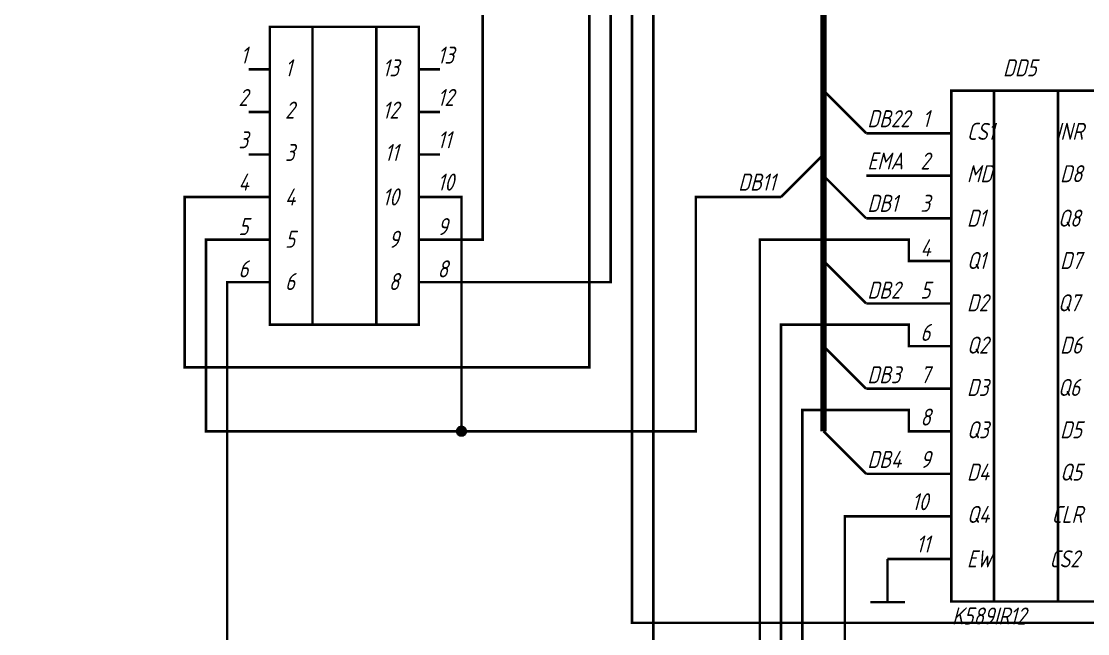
# Model space of a CAD drawing. Extents: x 196 to 1101, y 70 to 664.
# Drawn here: x 517.9 to 643, y 252.4 to 324.3 of the extents above; entities that cross this region are included whole.
import ezdxf

# ---------------------------------------------------------------- set-up
doc = ezdxf.new("R2010")
doc.units = 0
doc.header["$MEASUREMENT"] = 0
doc.layers.add('Sheet', color=255, linetype='CONTINUOUS')
doc.styles.add('GOST type A0', font='', dxfattribs={"oblique": 15, "height": 3.5})
doc.styles.get('GOST type A0').set_extended_font_data('GOST type A')

msp = doc.modelspace()

# ---------------------------------------------------------------- linework, layer by layer
at = {"layer": 'Sheet'}
for points, const_width in [([(611.98, 276.17), (611.98, 326.17), (616.98, 331.18), (616.98, 491.17), (509.53, 491.17), (509.53, 556.18)], 0.749), ([(656.97, 436.18), (658.97, 436.18), (658.97, 423.68), (589.5, 423.68), (589.5, 253.68), (650.98, 253.68), (650.98, 266.18), (646.98, 266.18), (645.98, 266.18)], 0.3), ([(574.5, 406.17), (592, 406.17), (592, 226.17), (567, 226.17)], 0.3), ([(631.98, 361.17), (631.98, 333.68), (587, 333.68), (587, 293.68), (567, 293.68)], 0.3), ([(547.02, 356.17), (537.02, 356.17), (537.02, 328.67), (572, 328.67), (572, 298.68), (567, 298.68)], 0.3), ([(569.5, 346.18), (584.5, 346.18), (584.5, 341.18), (584.5, 283.67), (537.02, 283.67), (537.02, 303.68), (544.52, 303.68)], 0.3), ([(552.02, 323.67), (552.02, 288.68)], 0.3), ([(559.52, 323.67), (559.52, 288.68)], 0.3), ([(547.02, 318.67), (544.52, 318.67)], 0.3), ([(564.5, 318.67), (567, 318.67)], 0.3), ([(611.98, 316.17), (616.98, 311.17)], 0.3), ([(631.98, 316.17), (631.98, 256.18)], 0.3), ([(639.48, 316.17), (639.48, 256.18)], 0.3), ([(547.02, 313.67), (544.52, 313.67)], 0.3), ([(564.5, 313.67), (567, 313.67)], 0.3), ([(624.48, 311.17), (616.98, 311.17)], 0.3), ([(626.98, 311.17), (624.48, 311.17)], 0.3), ([(547.02, 308.68), (544.52, 308.68)], 0.3), ([(564.5, 308.68), (567, 308.68)], 0.3), ([(611.98, 308.68), (606.98, 303.68)], 0.3), ([(616.98, 301.18), (611.98, 306.18)], 0.3), ([(624.48, 306.18), (616.98, 306.18)], 0.3), ([(626.98, 306.18), (624.48, 306.18)], 0.3), ([(544.52, 298.68), (539.52, 298.68), (539.52, 276.17), (569.5, 276.17), (597, 276.17), (597, 303.68), (606.98, 303.68)], 0.3), ([(547.02, 303.68), (544.52, 303.68)], 0.3), ([(564.5, 303.68), (567, 303.68)], 0.3), ([(567, 303.68), (569.5, 303.68), (569.5, 276.17)], 0.3), ([(624.48, 301.18), (616.98, 301.18), (616.98, 301.18)], 0.3), ([(626.98, 301.18), (624.48, 301.18)], 0.3), ([(547.02, 298.68), (544.52, 298.68)], 0.3), ([(564.5, 298.68), (567, 298.68)], 0.3), ([(624.48, 296.18), (621.98, 296.18), (621.98, 298.68), (604.5, 298.68), (604.5, 218.68), (634.48, 218.68)], 0.3), ([(616.98, 291.18), (611.98, 296.18)], 0.3), ([(626.98, 296.18), (624.48, 296.18)], 0.3), ([(544.52, 231.17), (542.02, 231.17), (542.02, 293.68), (544.52, 293.68)], 0.3), ([(547.02, 293.68), (544.52, 293.68)], 0.3), ([(564.5, 293.68), (567, 293.68)], 0.3), ([(624.48, 291.18), (616.98, 291.18), (616.98, 291.18)], 0.3), ([(626.98, 291.18), (624.48, 291.18)], 0.3), ([(624.48, 286.17), (621.98, 286.17), (621.98, 288.68), (606.98, 288.68), (606.98, 238.67), (634.48, 238.67)], 0.3), ([(616.98, 281.17), (611.98, 286.17)], 0.3), ([(626.98, 286.17), (624.48, 286.17)], 0.3), ([(624.48, 281.17), (616.98, 281.17)], 0.3), ([(626.98, 281.17), (624.48, 281.17)], 0.3), ([(624.48, 276.17), (621.98, 276.17), (621.98, 278.67), (609.48, 278.67), (609.48, 233.67), (634.48, 233.67)], 0.3), ([(569, 276.17), (569, 276.2), (569, 276.22), (569, 276.25), (569.02, 276.28), (569.02, 276.3), (569.02, 276.33), (569.03, 276.34), (569.03, 276.37), (569.05, 276.39), (569.07, 276.42), (569.08, 276.44), (569.08, 276.45), (569.1, 276.48), (569.11, 276.5), (569.13, 276.51), (569.14, 276.53), (569.16, 276.54), (569.19, 276.56), (569.2, 276.58), (569.22, 276.59), (569.24, 276.61), (569.27, 276.62), (569.28, 276.64), (569.3, 276.64), (569.33, 276.65), (569.34, 276.65), (569.38, 276.67), (569.39, 276.67), (569.42, 276.68), (569.45, 276.68), (569.47, 276.68), (569.5, 276.68)], 0.3), ([(569, 276.17), (569, 276.2), (569, 276.22), (569, 276.25), (569.02, 276.28), (569.02, 276.3), (569.02, 276.33), (569.03, 276.34), (569.03, 276.37), (569.05, 276.39), (569.07, 276.42), (569.08, 276.44), (569.08, 276.45), (569.1, 276.48), (569.11, 276.5), (569.13, 276.51), (569.14, 276.53), (569.16, 276.54), (569.19, 276.56), (569.2, 276.58), (569.22, 276.59), (569.24, 276.61), (569.27, 276.62), (569.28, 276.64), (569.3, 276.64), (569.33, 276.65), (569.34, 276.65), (569.38, 276.67), (569.39, 276.67), (569.42, 276.68), (569.45, 276.68), (569.47, 276.68), (569.5, 276.68)], 0.3), ([(569, 276.17), (569, 276.2), (569, 276.22), (569, 276.25), (569.02, 276.28), (569.02, 276.3), (569.02, 276.33), (569.03, 276.34), (569.03, 276.37), (569.05, 276.39), (569.07, 276.42), (569.08, 276.44), (569.08, 276.45), (569.1, 276.48), (569.11, 276.5), (569.13, 276.51), (569.14, 276.53), (569.16, 276.54), (569.19, 276.56), (569.2, 276.58), (569.22, 276.59), (569.24, 276.61), (569.27, 276.62), (569.28, 276.64), (569.3, 276.64), (569.33, 276.65), (569.34, 276.65), (569.38, 276.67), (569.39, 276.67), (569.42, 276.68), (569.45, 276.68), (569.47, 276.68), (569.5, 276.68)], 0.3), ([(569, 276.17), (569, 276.2), (569, 276.22), (569, 276.25), (569.02, 276.28), (569.02, 276.3), (569.02, 276.33), (569.03, 276.34), (569.03, 276.37), (569.05, 276.39), (569.07, 276.42), (569.08, 276.44), (569.08, 276.45), (569.1, 276.48), (569.11, 276.5), (569.13, 276.51), (569.14, 276.53), (569.16, 276.54), (569.19, 276.56), (569.2, 276.58), (569.22, 276.59), (569.24, 276.61), (569.27, 276.62), (569.28, 276.64), (569.3, 276.64), (569.33, 276.65), (569.34, 276.65), (569.38, 276.67), (569.39, 276.67), (569.42, 276.68), (569.45, 276.68), (569.47, 276.68), (569.5, 276.68)], 0.3), ([(569, 276.17), (569, 276.2), (569, 276.22), (569, 276.25), (569.02, 276.28), (569.02, 276.3), (569.02, 276.33), (569.03, 276.34), (569.03, 276.37), (569.05, 276.39), (569.07, 276.42), (569.08, 276.44), (569.08, 276.45), (569.1, 276.48), (569.11, 276.5), (569.13, 276.51), (569.14, 276.53), (569.16, 276.54), (569.19, 276.56), (569.2, 276.58), (569.22, 276.59), (569.24, 276.61), (569.27, 276.62), (569.28, 276.64), (569.3, 276.64), (569.33, 276.65), (569.34, 276.65), (569.38, 276.67), (569.39, 276.67), (569.42, 276.68), (569.45, 276.68), (569.47, 276.68), (569.5, 276.68)], 0.3), ([(569, 276.17), (569, 276.2), (569, 276.22), (569, 276.25), (569.02, 276.28), (569.02, 276.3), (569.02, 276.33), (569.03, 276.34), (569.03, 276.37), (569.05, 276.39), (569.07, 276.42), (569.08, 276.44), (569.08, 276.45), (569.1, 276.48), (569.11, 276.5), (569.13, 276.51), (569.14, 276.53), (569.16, 276.54), (569.19, 276.56), (569.2, 276.58), (569.22, 276.59), (569.24, 276.61), (569.27, 276.62), (569.28, 276.64), (569.3, 276.64), (569.33, 276.65), (569.34, 276.65), (569.38, 276.67), (569.39, 276.67), (569.42, 276.68), (569.45, 276.68), (569.47, 276.68), (569.5, 276.68)], 0.3), ([(569, 276.17), (569, 276.2), (569, 276.22), (569, 276.25), (569.02, 276.28), (569.02, 276.3), (569.02, 276.33), (569.03, 276.34), (569.03, 276.37), (569.05, 276.39), (569.07, 276.42), (569.08, 276.44), (569.08, 276.45), (569.1, 276.48), (569.11, 276.5), (569.13, 276.51), (569.14, 276.53), (569.16, 276.54), (569.19, 276.56), (569.2, 276.58), (569.22, 276.59), (569.24, 276.61), (569.27, 276.62), (569.28, 276.64), (569.3, 276.64), (569.33, 276.65), (569.34, 276.65), (569.38, 276.67), (569.39, 276.67), (569.42, 276.68), (569.45, 276.68), (569.47, 276.68), (569.5, 276.68)], 0.3), ([(569, 276.17), (569, 276.2), (569, 276.22), (569, 276.25), (569.02, 276.28), (569.02, 276.3), (569.02, 276.33), (569.03, 276.34), (569.03, 276.37), (569.05, 276.39), (569.07, 276.42), (569.08, 276.44), (569.08, 276.45), (569.1, 276.48), (569.11, 276.5), (569.13, 276.51), (569.14, 276.53), (569.16, 276.54), (569.19, 276.56), (569.2, 276.58), (569.22, 276.59), (569.24, 276.61), (569.27, 276.62), (569.28, 276.64), (569.3, 276.64), (569.33, 276.65), (569.34, 276.65), (569.38, 276.67), (569.39, 276.67), (569.42, 276.68), (569.45, 276.68), (569.47, 276.68), (569.5, 276.68)], 0.3), ([(569.5, 276.68), (569.5, 276.68)], 0.3), ([(569.5, 276.68), (569.53, 276.68), (569.55, 276.68), (569.58, 276.68), (569.61, 276.67), (569.62, 276.67), (569.66, 276.65), (569.67, 276.65), (569.7, 276.64), (569.72, 276.64), (569.75, 276.62), (569.76, 276.61), (569.78, 276.59), (569.81, 276.58), (569.83, 276.56), (569.84, 276.54), (569.86, 276.53), (569.87, 276.51), (569.89, 276.5), (569.9, 276.48), (569.92, 276.45), (569.93, 276.44), (569.95, 276.42), (569.97, 276.39), (569.97, 276.37), (569.98, 276.34), (569.98, 276.33), (570, 276.3), (570, 276.28), (570.01, 276.25), (570.01, 276.22), (570.01, 276.2), (570.01, 276.17)], 0.3), ([(569.5, 276.68), (569.5, 276.68)], 0.3), ([(569.5, 276.68), (569.53, 276.68), (569.55, 276.68), (569.58, 276.68), (569.61, 276.67), (569.62, 276.67), (569.66, 276.65), (569.67, 276.65), (569.7, 276.64), (569.72, 276.64), (569.75, 276.62), (569.76, 276.61), (569.78, 276.59), (569.81, 276.58), (569.83, 276.56), (569.84, 276.54), (569.86, 276.53), (569.87, 276.51), (569.89, 276.5), (569.9, 276.48), (569.92, 276.45), (569.93, 276.44), (569.95, 276.42), (569.97, 276.39), (569.97, 276.37), (569.98, 276.34), (569.98, 276.33), (570, 276.3), (570, 276.28), (570.01, 276.25), (570.01, 276.22), (570.01, 276.2), (570.01, 276.17)], 0.3), ([(569.5, 276.68), (569.5, 276.68)], 0.3), ([(569.5, 276.68), (569.53, 276.68), (569.55, 276.68), (569.58, 276.68), (569.61, 276.67), (569.62, 276.67), (569.66, 276.65), (569.67, 276.65), (569.7, 276.64), (569.72, 276.64), (569.75, 276.62), (569.76, 276.61), (569.78, 276.59), (569.81, 276.58), (569.83, 276.56), (569.84, 276.54), (569.86, 276.53), (569.87, 276.51), (569.89, 276.5), (569.9, 276.48), (569.92, 276.45), (569.93, 276.44), (569.95, 276.42), (569.97, 276.39), (569.97, 276.37), (569.98, 276.34), (569.98, 276.33), (570, 276.3), (570, 276.28), (570.01, 276.25), (570.01, 276.22), (570.01, 276.2), (570.01, 276.17)], 0.3), ([(569.5, 276.68), (569.5, 276.68)], 0.3), ([(569.5, 276.68), (569.53, 276.68), (569.55, 276.68), (569.58, 276.68), (569.61, 276.67), (569.62, 276.67), (569.66, 276.65), (569.67, 276.65), (569.7, 276.64), (569.72, 276.64), (569.75, 276.62), (569.76, 276.61), (569.78, 276.59), (569.81, 276.58), (569.83, 276.56), (569.84, 276.54), (569.86, 276.53), (569.87, 276.51), (569.89, 276.5), (569.9, 276.48), (569.92, 276.45), (569.93, 276.44), (569.95, 276.42), (569.97, 276.39), (569.97, 276.37), (569.98, 276.34), (569.98, 276.33), (570, 276.3), (570, 276.28), (570.01, 276.25), (570.01, 276.22), (570.01, 276.2), (570.01, 276.17)], 0.3), ([(569.5, 276.68), (569.5, 276.68)], 0.3), ([(569.5, 276.68), (569.53, 276.68), (569.55, 276.68), (569.58, 276.68), (569.61, 276.67), (569.62, 276.67), (569.66, 276.65), (569.67, 276.65), (569.7, 276.64), (569.72, 276.64), (569.75, 276.62), (569.76, 276.61), (569.78, 276.59), (569.81, 276.58), (569.83, 276.56), (569.84, 276.54), (569.86, 276.53), (569.87, 276.51), (569.89, 276.5), (569.9, 276.48), (569.92, 276.45), (569.93, 276.44), (569.95, 276.42), (569.97, 276.39), (569.97, 276.37), (569.98, 276.34), (569.98, 276.33), (570, 276.3), (570, 276.28), (570.01, 276.25), (570.01, 276.22), (570.01, 276.2), (570.01, 276.17)], 0.3), ([(569.5, 276.68), (569.5, 276.68)], 0.3), ([(569.5, 276.68), (569.53, 276.68), (569.55, 276.68), (569.58, 276.68), (569.61, 276.67), (569.62, 276.67), (569.66, 276.65), (569.67, 276.65), (569.7, 276.64), (569.72, 276.64), (569.75, 276.62), (569.76, 276.61), (569.78, 276.59), (569.81, 276.58), (569.83, 276.56), (569.84, 276.54), (569.86, 276.53), (569.87, 276.51), (569.89, 276.5), (569.9, 276.48), (569.92, 276.45), (569.93, 276.44), (569.95, 276.42), (569.97, 276.39), (569.97, 276.37), (569.98, 276.34), (569.98, 276.33), (570, 276.3), (570, 276.28), (570.01, 276.25), (570.01, 276.22), (570.01, 276.2), (570.01, 276.17)], 0.3), ([(569.5, 276.68), (569.5, 276.68)], 0.3), ([(569.5, 276.68), (569.53, 276.68), (569.55, 276.68), (569.58, 276.68), (569.61, 276.67), (569.62, 276.67), (569.66, 276.65), (569.67, 276.65), (569.7, 276.64), (569.72, 276.64), (569.75, 276.62), (569.76, 276.61), (569.78, 276.59), (569.81, 276.58), (569.83, 276.56), (569.84, 276.54), (569.86, 276.53), (569.87, 276.51), (569.89, 276.5), (569.9, 276.48), (569.92, 276.45), (569.93, 276.44), (569.95, 276.42), (569.97, 276.39), (569.97, 276.37), (569.98, 276.34), (569.98, 276.33), (570, 276.3), (570, 276.28), (570.01, 276.25), (570.01, 276.22), (570.01, 276.2), (570.01, 276.17)], 0.3), ([(569.5, 276.68), (569.5, 276.68)], 0.3), ([(569.5, 276.68), (569.53, 276.68), (569.55, 276.68), (569.58, 276.68), (569.61, 276.67), (569.62, 276.67), (569.66, 276.65), (569.67, 276.65), (569.7, 276.64), (569.72, 276.64), (569.75, 276.62), (569.76, 276.61), (569.78, 276.59), (569.81, 276.58), (569.83, 276.56), (569.84, 276.54), (569.86, 276.53), (569.87, 276.51), (569.89, 276.5), (569.9, 276.48), (569.92, 276.45), (569.93, 276.44), (569.95, 276.42), (569.97, 276.39), (569.97, 276.37), (569.98, 276.34), (569.98, 276.33), (570, 276.3), (570, 276.28), (570.01, 276.25), (570.01, 276.22), (570.01, 276.2), (570.01, 276.17)], 0.3), ([(569.5, 275.67), (569.47, 275.67), (569.45, 275.67), (569.42, 275.67), (569.39, 275.69), (569.38, 275.69), (569.34, 275.69), (569.33, 275.71), (569.3, 275.71), (569.28, 275.72), (569.27, 275.74), (569.24, 275.75), (569.22, 275.75), (569.2, 275.77), (569.19, 275.78), (569.16, 275.8), (569.14, 275.81), (569.13, 275.83), (569.11, 275.86), (569.1, 275.88), (569.08, 275.89), (569.08, 275.91), (569.07, 275.94), (569.05, 275.95), (569.03, 275.97), (569.03, 276), (569.02, 276.02), (569.02, 276.05), (569.02, 276.06), (569, 276.09), (569, 276.12), (569, 276.14), (569, 276.17)], 0.3), ([(569, 276.17), (569, 276.17)], 0.3), ([(569.5, 275.67), (569.47, 275.67), (569.45, 275.67), (569.42, 275.67), (569.39, 275.69), (569.38, 275.69), (569.34, 275.69), (569.33, 275.71), (569.3, 275.71), (569.28, 275.72), (569.27, 275.74), (569.24, 275.75), (569.22, 275.75), (569.2, 275.77), (569.19, 275.78), (569.16, 275.8), (569.14, 275.81), (569.13, 275.83), (569.11, 275.86), (569.1, 275.88), (569.08, 275.89), (569.08, 275.91), (569.07, 275.94), (569.05, 275.95), (569.03, 275.97), (569.03, 276), (569.02, 276.02), (569.02, 276.05), (569.02, 276.06), (569, 276.09), (569, 276.12), (569, 276.14), (569, 276.17)], 0.3), ([(569, 276.17), (569, 276.17)], 0.3), ([(569.5, 275.67), (569.47, 275.67), (569.45, 275.67), (569.42, 275.67), (569.39, 275.69), (569.38, 275.69), (569.34, 275.69), (569.33, 275.71), (569.3, 275.71), (569.28, 275.72), (569.27, 275.74), (569.24, 275.75), (569.22, 275.75), (569.2, 275.77), (569.19, 275.78), (569.16, 275.8), (569.14, 275.81), (569.13, 275.83), (569.11, 275.86), (569.1, 275.88), (569.08, 275.89), (569.08, 275.91), (569.07, 275.94), (569.05, 275.95), (569.03, 275.97), (569.03, 276), (569.02, 276.02), (569.02, 276.05), (569.02, 276.06), (569, 276.09), (569, 276.12), (569, 276.14), (569, 276.17)], 0.3), ([(569, 276.17), (569, 276.17)], 0.3), ([(569.5, 275.67), (569.47, 275.67), (569.45, 275.67), (569.42, 275.67), (569.39, 275.69), (569.38, 275.69), (569.34, 275.69), (569.33, 275.71), (569.3, 275.71), (569.28, 275.72), (569.27, 275.74), (569.24, 275.75), (569.22, 275.75), (569.2, 275.77), (569.19, 275.78), (569.16, 275.8), (569.14, 275.81), (569.13, 275.83), (569.11, 275.86), (569.1, 275.88), (569.08, 275.89), (569.08, 275.91), (569.07, 275.94), (569.05, 275.95), (569.03, 275.97), (569.03, 276), (569.02, 276.02), (569.02, 276.05), (569.02, 276.06), (569, 276.09), (569, 276.12), (569, 276.14), (569, 276.17)], 0.3), ([(569, 276.17), (569, 276.17)], 0.3), ([(569.5, 275.67), (569.47, 275.67), (569.45, 275.67), (569.42, 275.67), (569.39, 275.69), (569.38, 275.69), (569.34, 275.69), (569.33, 275.71), (569.3, 275.71), (569.28, 275.72), (569.27, 275.74), (569.24, 275.75), (569.22, 275.75), (569.2, 275.77), (569.19, 275.78), (569.16, 275.8), (569.14, 275.81), (569.13, 275.83), (569.11, 275.86), (569.1, 275.88), (569.08, 275.89), (569.08, 275.91), (569.07, 275.94), (569.05, 275.95), (569.03, 275.97), (569.03, 276), (569.02, 276.02), (569.02, 276.05), (569.02, 276.06), (569, 276.09), (569, 276.12), (569, 276.14), (569, 276.17)], 0.3), ([(569, 276.17), (569, 276.17)], 0.3), ([(569.5, 275.67), (569.47, 275.67), (569.45, 275.67), (569.42, 275.67), (569.39, 275.69), (569.38, 275.69), (569.34, 275.69), (569.33, 275.71), (569.3, 275.71), (569.28, 275.72), (569.27, 275.74), (569.24, 275.75), (569.22, 275.75), (569.2, 275.77), (569.19, 275.78), (569.16, 275.8), (569.14, 275.81), (569.13, 275.83), (569.11, 275.86), (569.1, 275.88), (569.08, 275.89), (569.08, 275.91), (569.07, 275.94), (569.05, 275.95), (569.03, 275.97), (569.03, 276), (569.02, 276.02), (569.02, 276.05), (569.02, 276.06), (569, 276.09), (569, 276.12), (569, 276.14), (569, 276.17)], 0.3), ([(569, 276.17), (569, 276.17)], 0.3), ([(569.5, 275.67), (569.47, 275.67), (569.45, 275.67), (569.42, 275.67), (569.39, 275.69), (569.38, 275.69), (569.34, 275.69), (569.33, 275.71), (569.3, 275.71), (569.28, 275.72), (569.27, 275.74), (569.24, 275.75), (569.22, 275.75), (569.2, 275.77), (569.19, 275.78), (569.16, 275.8), (569.14, 275.81), (569.13, 275.83), (569.11, 275.86), (569.1, 275.88), (569.08, 275.89), (569.08, 275.91), (569.07, 275.94), (569.05, 275.95), (569.03, 275.97), (569.03, 276), (569.02, 276.02), (569.02, 276.05), (569.02, 276.06), (569, 276.09), (569, 276.12), (569, 276.14), (569, 276.17)], 0.3), ([(569, 276.17), (569, 276.17)], 0.3), ([(569.5, 275.67), (569.47, 275.67), (569.45, 275.67), (569.42, 275.67), (569.39, 275.69), (569.38, 275.69), (569.34, 275.69), (569.33, 275.71), (569.3, 275.71), (569.28, 275.72), (569.27, 275.74), (569.24, 275.75), (569.22, 275.75), (569.2, 275.77), (569.19, 275.78), (569.16, 275.8), (569.14, 275.81), (569.13, 275.83), (569.11, 275.86), (569.1, 275.88), (569.08, 275.89), (569.08, 275.91), (569.07, 275.94), (569.05, 275.95), (569.03, 275.97), (569.03, 276), (569.02, 276.02), (569.02, 276.05), (569.02, 276.06), (569, 276.09), (569, 276.12), (569, 276.14), (569, 276.17)], 0.3), ([(569, 276.17), (569, 276.17)], 0.3), ([(570.01, 276.17), (570.01, 276.14), (570.01, 276.12), (570.01, 276.09), (570, 276.06), (570, 276.05), (569.98, 276.02), (569.98, 276), (569.97, 275.97), (569.97, 275.95), (569.95, 275.94), (569.93, 275.91), (569.92, 275.89), (569.9, 275.88), (569.89, 275.86), (569.87, 275.83), (569.86, 275.81), (569.84, 275.8), (569.83, 275.78), (569.81, 275.77), (569.78, 275.75), (569.76, 275.75), (569.75, 275.74), (569.72, 275.72), (569.7, 275.71), (569.67, 275.71), (569.66, 275.69), (569.62, 275.69), (569.61, 275.69), (569.58, 275.67), (569.55, 275.67), (569.53, 275.67), (569.5, 275.67)], 0.3), ([(570.01, 276.17), (570.01, 276.14), (570.01, 276.12), (570.01, 276.09), (570, 276.06), (570, 276.05), (569.98, 276.02), (569.98, 276), (569.97, 275.97), (569.97, 275.95), (569.95, 275.94), (569.93, 275.91), (569.92, 275.89), (569.9, 275.88), (569.89, 275.86), (569.87, 275.83), (569.86, 275.81), (569.84, 275.8), (569.83, 275.78), (569.81, 275.77), (569.78, 275.75), (569.76, 275.75), (569.75, 275.74), (569.72, 275.72), (569.7, 275.71), (569.67, 275.71), (569.66, 275.69), (569.62, 275.69), (569.61, 275.69), (569.58, 275.67), (569.55, 275.67), (569.53, 275.67), (569.5, 275.67)], 0.3), ([(570.01, 276.17), (570.01, 276.14), (570.01, 276.12), (570.01, 276.09), (570, 276.06), (570, 276.05), (569.98, 276.02), (569.98, 276), (569.97, 275.97), (569.97, 275.95), (569.95, 275.94), (569.93, 275.91), (569.92, 275.89), (569.9, 275.88), (569.89, 275.86), (569.87, 275.83), (569.86, 275.81), (569.84, 275.8), (569.83, 275.78), (569.81, 275.77), (569.78, 275.75), (569.76, 275.75), (569.75, 275.74), (569.72, 275.72), (569.7, 275.71), (569.67, 275.71), (569.66, 275.69), (569.62, 275.69), (569.61, 275.69), (569.58, 275.67), (569.55, 275.67), (569.53, 275.67), (569.5, 275.67)], 0.3), ([(570.01, 276.17), (570.01, 276.14), (570.01, 276.12), (570.01, 276.09), (570, 276.06), (570, 276.05), (569.98, 276.02), (569.98, 276), (569.97, 275.97), (569.97, 275.95), (569.95, 275.94), (569.93, 275.91), (569.92, 275.89), (569.9, 275.88), (569.89, 275.86), (569.87, 275.83), (569.86, 275.81), (569.84, 275.8), (569.83, 275.78), (569.81, 275.77), (569.78, 275.75), (569.76, 275.75), (569.75, 275.74), (569.72, 275.72), (569.7, 275.71), (569.67, 275.71), (569.66, 275.69), (569.62, 275.69), (569.61, 275.69), (569.58, 275.67), (569.55, 275.67), (569.53, 275.67), (569.5, 275.67)], 0.3), ([(570.01, 276.17), (570.01, 276.14), (570.01, 276.12), (570.01, 276.09), (570, 276.06), (570, 276.05), (569.98, 276.02), (569.98, 276), (569.97, 275.97), (569.97, 275.95), (569.95, 275.94), (569.93, 275.91), (569.92, 275.89), (569.9, 275.88), (569.89, 275.86), (569.87, 275.83), (569.86, 275.81), (569.84, 275.8), (569.83, 275.78), (569.81, 275.77), (569.78, 275.75), (569.76, 275.75), (569.75, 275.74), (569.72, 275.72), (569.7, 275.71), (569.67, 275.71), (569.66, 275.69), (569.62, 275.69), (569.61, 275.69), (569.58, 275.67), (569.55, 275.67), (569.53, 275.67), (569.5, 275.67)], 0.3), ([(570.01, 276.17), (570.01, 276.14), (570.01, 276.12), (570.01, 276.09), (570, 276.06), (570, 276.05), (569.98, 276.02), (569.98, 276), (569.97, 275.97), (569.97, 275.95), (569.95, 275.94), (569.93, 275.91), (569.92, 275.89), (569.9, 275.88), (569.89, 275.86), (569.87, 275.83), (569.86, 275.81), (569.84, 275.8), (569.83, 275.78), (569.81, 275.77), (569.78, 275.75), (569.76, 275.75), (569.75, 275.74), (569.72, 275.72), (569.7, 275.71), (569.67, 275.71), (569.66, 275.69), (569.62, 275.69), (569.61, 275.69), (569.58, 275.67), (569.55, 275.67), (569.53, 275.67), (569.5, 275.67)], 0.3), ([(570.01, 276.17), (570.01, 276.14), (570.01, 276.12), (570.01, 276.09), (570, 276.06), (570, 276.05), (569.98, 276.02), (569.98, 276), (569.97, 275.97), (569.97, 275.95), (569.95, 275.94), (569.93, 275.91), (569.92, 275.89), (569.9, 275.88), (569.89, 275.86), (569.87, 275.83), (569.86, 275.81), (569.84, 275.8), (569.83, 275.78), (569.81, 275.77), (569.78, 275.75), (569.76, 275.75), (569.75, 275.74), (569.72, 275.72), (569.7, 275.71), (569.67, 275.71), (569.66, 275.69), (569.62, 275.69), (569.61, 275.69), (569.58, 275.67), (569.55, 275.67), (569.53, 275.67), (569.5, 275.67)], 0.3), ([(570.01, 276.17), (570.01, 276.14), (570.01, 276.12), (570.01, 276.09), (570, 276.06), (570, 276.05), (569.98, 276.02), (569.98, 276), (569.97, 275.97), (569.97, 275.95), (569.95, 275.94), (569.93, 275.91), (569.92, 275.89), (569.9, 275.88), (569.89, 275.86), (569.87, 275.83), (569.86, 275.81), (569.84, 275.8), (569.83, 275.78), (569.81, 275.77), (569.78, 275.75), (569.76, 275.75), (569.75, 275.74), (569.72, 275.72), (569.7, 275.71), (569.67, 275.71), (569.66, 275.69), (569.62, 275.69), (569.61, 275.69), (569.58, 275.67), (569.55, 275.67), (569.53, 275.67), (569.5, 275.67)], 0.3), ([(570.01, 276.17), (570.01, 276.17), (570.01, 276.17), (570.01, 276.17), (570.01, 276.17), (570.01, 276.17), (570.01, 276.17), (570.01, 276.17), (570.01, 276.17), (570.01, 276.17), (570.01, 276.17), (570.01, 276.17), (570.01, 276.17), (570.01, 276.17), (570.01, 276.17), (570.01, 276.17), (570.01, 276.17), (570.01, 276.17), (570.01, 276.17), (570.01, 276.17), (570.01, 276.17), (570.01, 276.17), (570.01, 276.17), (570.01, 276.17), (570.01, 276.17), (570.01, 276.17), (570.01, 276.17), (570.01, 276.17), (570.01, 276.17), (570.01, 276.17), (570.01, 276.17), (570.01, 276.17), (570.01, 276.17)], 0.3), ([(570.01, 276.17), (570.01, 276.17)], 0.3), ([(570.01, 276.17), (570.01, 276.17), (570.01, 276.17), (570.01, 276.17), (570.01, 276.17), (570.01, 276.17), (570.01, 276.17), (570.01, 276.17), (570.01, 276.17), (570.01, 276.17), (570.01, 276.17), (570.01, 276.17), (570.01, 276.17), (570.01, 276.17), (570.01, 276.17), (570.01, 276.17), (570.01, 276.17), (570.01, 276.17), (570.01, 276.17), (570.01, 276.17), (570.01, 276.17), (570.01, 276.17), (570.01, 276.17), (570.01, 276.17), (570.01, 276.17), (570.01, 276.17), (570.01, 276.17), (570.01, 276.17), (570.01, 276.17), (570.01, 276.17), (570.01, 276.17), (570.01, 276.17), (570.01, 276.17)], 0.3), ([(570.01, 276.17), (570.01, 276.17)], 0.3), ([(570.01, 276.17), (570.01, 276.17), (570.01, 276.17), (570.01, 276.17), (570.01, 276.17), (570.01, 276.17), (570.01, 276.17), (570.01, 276.17), (570.01, 276.17), (570.01, 276.17), (570.01, 276.17), (570.01, 276.17), (570.01, 276.17), (570.01, 276.17), (570.01, 276.17), (570.01, 276.17), (570.01, 276.17), (570.01, 276.17), (570.01, 276.17), (570.01, 276.17), (570.01, 276.17), (570.01, 276.17), (570.01, 276.17), (570.01, 276.17), (570.01, 276.17), (570.01, 276.17), (570.01, 276.17), (570.01, 276.17), (570.01, 276.17), (570.01, 276.17), (570.01, 276.17), (570.01, 276.17), (570.01, 276.17)], 0.3), ([(570.01, 276.17), (570.01, 276.17)], 0.3), ([(570.01, 276.17), (570.01, 276.17), (570.01, 276.17), (570.01, 276.17), (570.01, 276.17), (570.01, 276.17), (570.01, 276.17), (570.01, 276.17), (570.01, 276.17), (570.01, 276.17), (570.01, 276.17), (570.01, 276.17), (570.01, 276.17), (570.01, 276.17), (570.01, 276.17), (570.01, 276.17), (570.01, 276.17), (570.01, 276.17), (570.01, 276.17), (570.01, 276.17), (570.01, 276.17), (570.01, 276.17), (570.01, 276.17), (570.01, 276.17), (570.01, 276.17), (570.01, 276.17), (570.01, 276.17), (570.01, 276.17), (570.01, 276.17), (570.01, 276.17), (570.01, 276.17), (570.01, 276.17), (570.01, 276.17)], 0.3), ([(570.01, 276.17), (570.01, 276.17)], 0.3), ([(570.01, 276.17), (570.01, 276.17), (570.01, 276.17), (570.01, 276.17), (570.01, 276.17), (570.01, 276.17), (570.01, 276.17), (570.01, 276.17), (570.01, 276.17), (570.01, 276.17), (570.01, 276.17), (570.01, 276.17), (570.01, 276.17), (570.01, 276.17), (570.01, 276.17), (570.01, 276.17), (570.01, 276.17), (570.01, 276.17), (570.01, 276.17), (570.01, 276.17), (570.01, 276.17), (570.01, 276.17), (570.01, 276.17), (570.01, 276.17), (570.01, 276.17), (570.01, 276.17), (570.01, 276.17), (570.01, 276.17), (570.01, 276.17), (570.01, 276.17), (570.01, 276.17), (570.01, 276.17), (570.01, 276.17)], 0.3), ([(570.01, 276.17), (570.01, 276.17)], 0.3), ([(570.01, 276.17), (570.01, 276.17), (570.01, 276.17), (570.01, 276.17), (570.01, 276.17), (570.01, 276.17), (570.01, 276.17), (570.01, 276.17), (570.01, 276.17), (570.01, 276.17), (570.01, 276.17), (570.01, 276.17), (570.01, 276.17), (570.01, 276.17), (570.01, 276.17), (570.01, 276.17), (570.01, 276.17), (570.01, 276.17), (570.01, 276.17), (570.01, 276.17), (570.01, 276.17), (570.01, 276.17), (570.01, 276.17), (570.01, 276.17), (570.01, 276.17), (570.01, 276.17), (570.01, 276.17), (570.01, 276.17), (570.01, 276.17), (570.01, 276.17), (570.01, 276.17), (570.01, 276.17), (570.01, 276.17)], 0.3), ([(570.01, 276.17), (570.01, 276.17)], 0.3), ([(570.01, 276.17), (570.01, 276.17), (570.01, 276.17), (570.01, 276.17), (570.01, 276.17), (570.01, 276.17), (570.01, 276.17), (570.01, 276.17), (570.01, 276.17), (570.01, 276.17), (570.01, 276.17), (570.01, 276.17), (570.01, 276.17), (570.01, 276.17), (570.01, 276.17), (570.01, 276.17), (570.01, 276.17), (570.01, 276.17), (570.01, 276.17), (570.01, 276.17), (570.01, 276.17), (570.01, 276.17), (570.01, 276.17), (570.01, 276.17), (570.01, 276.17), (570.01, 276.17), (570.01, 276.17), (570.01, 276.17), (570.01, 276.17), (570.01, 276.17), (570.01, 276.17), (570.01, 276.17), (570.01, 276.17)], 0.3), ([(570.01, 276.17), (570.01, 276.17)], 0.3), ([(570.01, 276.17), (570.01, 276.17), (570.01, 276.17), (570.01, 276.17), (570.01, 276.17), (570.01, 276.17), (570.01, 276.17), (570.01, 276.17), (570.01, 276.17), (570.01, 276.17), (570.01, 276.17), (570.01, 276.17), (570.01, 276.17), (570.01, 276.17), (570.01, 276.17), (570.01, 276.17), (570.01, 276.17), (570.01, 276.17), (570.01, 276.17), (570.01, 276.17), (570.01, 276.17), (570.01, 276.17), (570.01, 276.17), (570.01, 276.17), (570.01, 276.17), (570.01, 276.17), (570.01, 276.17), (570.01, 276.17), (570.01, 276.17), (570.01, 276.17), (570.01, 276.17), (570.01, 276.17), (570.01, 276.17)], 0.3), ([(570.01, 276.17), (570.01, 276.17)], 0.3), ([(616.98, 271.17), (611.98, 276.17)], 0.3), ([(626.98, 276.17), (624.48, 276.17)], 0.3), ([(624.48, 271.17), (616.98, 271.17), (616.98, 271.17)], 0.3), ([(626.98, 271.17), (624.48, 271.17)], 0.3), ([(624.48, 266.18), (614.48, 266.18), (614.48, 223.67), (634.48, 223.67)], 0.3), ([(626.98, 266.18), (624.48, 266.18)], 0.3), ([(619.48, 261.18), (619.48, 256.1)], 0.3), ([(624.48, 261.18), (619.48, 261.18)], 0.3), ([(626.98, 261.18), (624.48, 261.18)], 0.3), ([(617.45, 256.1), (621.52, 256.1)], 0.3)]:
    msp.add_lwpolyline(points, dxfattribs=dict(at, const_width=const_width))
at = {"layer": 'Sheet', "const_width": 0.3}
for points in [[(547.02, 323.67), (564.5, 323.67), (564.5, 288.68), (547.02, 288.68), (547.02, 323.67)], [(626.98, 316.17), (644.48, 316.17), (644.48, 256.18), (626.98, 256.18), (626.98, 316.17)]]:
    msp.add_lwpolyline(points, close=True, dxfattribs=at)
at = {"layer": 'Sheet', "const_width": 0.508}
msp.add_lwpolyline([(569.18, 276.18, 1), (569.69, 276.18, 1)], format="xyb", close=True, dxfattribs=at)

# ---------------------------------------------------------------- texts
at = {"layer": 'Sheet', "style": 'GOST type A0', "oblique": 15}
for s, p in [('1', (543.58, 319.34)), ('13', (566.69, 319.34)), ('1', (548.8, 317.85)), ('13', (560.23, 317.85)), ('DD5', (633.03, 317.85)), ('2', (543.34, 314.37)), ('12', (566.69, 314.37)), ('2', (548.8, 312.88)), ('12', (560.23, 312.88)), ('DB22', (617.12, 311.88)), ('1', (623.58, 311.88)), ('CS1', (628.8, 310.39)), ('INR', (639.24, 310.39)), ('3', (543.34, 309.4)), ('11', (566.69, 309.4)), ('3', (548.8, 307.91)), ('11', (560.48, 307.91)), ('EMA', (617.12, 306.91)), ('2', (623.34, 306.91)), ('MD', (628.8, 305.42)), ('D8', (639.73, 305.42)), ('4', (543.34, 304.43)), ('10', (566.69, 304.43)), ('DB11', (601.97, 304.43)), ('4', (548.8, 302.69)), ('10', (560.23, 302.69)), ('DB1', (617.12, 301.94)), ('3', (623.34, 301.94)), ('D1', (628.8, 300.2)), ('Q8', (639.48, 300.2)), ('5', (543.34, 299.21)), ('9', (566.69, 299.21)), ('5', (548.8, 297.72)), ('9', (560.97, 297.72)), ('4', (623.34, 296.72)), ('Q1', (628.8, 295.23)), ('D7', (639.73, 295.23)), ('6', (543.34, 294.24)), ('8', (566.69, 294.24)), ('6', (548.8, 292.75)), ('8', (560.97, 292.75)), ('DB2', (617.12, 291.75)), ('5', (623.34, 291.75)), ('D2', (628.8, 290.26)), ('Q7', (639.48, 290.26)), ('6', (623.34, 286.78)), ('Q2', (628.8, 285.29)), ('D6', (639.73, 285.29)), ('DB3', (617.12, 281.81)), ('7', (623.34, 281.81)), ('D3', (628.8, 280.32)), ('Q6', (639.48, 280.32)), ('8', (623.34, 276.84)), ('Q3', (628.8, 275.35)), ('D5', (639.73, 275.35)), ('DB4', (617.12, 271.87)), ('9', (623.34, 271.87)), ('D4', (628.8, 270.38)), ('Q5', (639.73, 270.38)), ('10', (622.34, 266.9)), ('Q4', (628.8, 265.41)), ('CLR', (638.74, 265.41)), ('11', (622.84, 261.93)), ('EW', (628.8, 260.19)), ('CS2', (638.49, 260.19)), ('K589IR12', (627.06, 253.48))]:
    msp.add_text(s, height=2, dxfattribs=at).set_placement(p)

doc.saveas('drawing.dxf')
